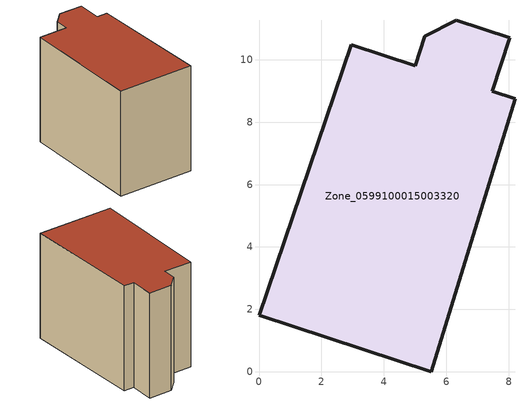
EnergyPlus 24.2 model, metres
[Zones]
Zone_0599100015003320
 floor ground (C_G): 5.31,10.76 6.32,11.27 8.03,10.7 7.47,8.99 8.2,8.75 5.51,0 0,1.81 2.96,10.48 5,9.81 z0.88
 wall outside (C_F): 7.47,8.99 8.03,10.7 6.32,11.27 5.31,10.76 5,9.81 2.96,10.48 0,1.81 5.51,0 8.2,8.75 7.47,8.99 z0.88:8.89
 roof outside (C_R): 5.51,0 8.2,8.75 7.47,8.99 8.03,10.7 6.32,11.27 5.31,10.76 5,9.81 2.96,10.48 0,1.81 z8.89
[BUILDING]
Pand.0599100015003320: North Axis=0; Terrain=City; Loads Convergence Tolerance Value=0.04; Temperature Convergence Tolerance Value=0.4; Solar Distribution=FullExterior; Maximum Number of Warmup Days=25; Minimum Number of Warmup Days=1
[Site:Location]
Rotterdam.The.Hague.AP_ZH_NLD Design_Conditions: Latitude=51.96; Longitude=4.45; Time Zone=1; Elevation=-4.5
[SITE:GROUNDTEMPERATURE:BUILDINGSURFACE]
18, 18, 18, 18, 18, 18, 18, 18, 18, 18, 18, 18
[MATERIAL] Thermal Absorptance=0.9; Solar Absorptance=0.7; Visible Absorptance=0.7
Name | Roughness | Thickness | Conductivity | Density | Specific Heat
G.TI.1965-1974 | MediumSmooth | 0.15 | 0.882353 | 540 | 1210
F.TI.1965-1974 | Rough | 0.3 | 0.697674 | 1920 | 840
R.TI.1965-1974 | MediumRough | 0.2 | 0.232558 | 1500 | 1000
[CONSTRUCTION]
C_G: G.TI.1965-1974
C_F: F.TI.1965-1974
C_R: R.TI.1965-1974
[ZONE]
Zone_0599100015003320: Type=1; Multiplier=1; Ceiling Height=Autocalculate; Volume=Autocalculate; Floor Area=autocalculate; Part of Total Floor Area=Yes
[ZONEINFILTRATION:DESIGNFLOWRATE]
Infil_Zone_0599100015003320: Zone or ZoneList or Space or SpaceList=Zone_0599100015003320; Schedule=AlwaysOn; Design Flow Rate Calculation Method=Flow/Area; Flow Rate per Floor Area=0.003; Constant Term Coefficient=1; Temperature Term Coefficient=0; Velocity Term Coefficient=0; Velocity Squared Term Coefficient=0
[HVACTEMPLATE:ZONE:IDEALLOADSAIRSYSTEM]
Zone_0599100015003320: Maximum Heating Supply Air Temperature=50; Minimum Cooling Supply Air Temperature=13; Maximum Heating Supply Air Humidity Ratio=0.0156; Minimum Cooling Supply Air Humidity Ratio=0.0077; Heating Limit=NoLimit; Cooling Limit=NoLimit; Dehumidification Control Type=ConstantSensibleHeatRatio; Cooling Sensible Heat Ratio=0.7; Dehumidification Setpoint=60; Humidification Control Type=None; Humidification Setpoint=30; Outdoor Air Method=None; Outdoor Air Flow Rate per Person=0.00944; Outdoor Air Flow Rate per Zone Floor Area=0; Outdoor Air Flow Rate per Zone=0; Demand Controlled Ventilation Type=None; Outdoor Air Economizer Type=NoEconomizer; Heat Recovery Type=None; Sensible Heat Recovery Effectiveness=0.7; Latent Heat Recovery Effectiveness=0.65
[ZONECONTROL:THERMOSTAT]
ThermostatControl_Zone_0599100015003320: Zone or ZoneList=Zone_0599100015003320; Control Type Schedule=DualSetpointControlType; Control 1=Thermostat_Zone_0599100015003320; Temperature Difference Between Cutout And Setpoint=0
[THERMOSTATSETPOINT:DUALSETPOINT]
Thermostat_Zone_0599100015003320: Heating Setpoint Temperature Schedule=HeatingSetpoint_Zone_0599100015003320; Cooling Setpoint Temperature Schedule=CoolingSetpoint_Zone_0599100015003320
[SCHEDULE:COMPACT]
HeatingSetpoint_Zone_0599100015003320: Through: 12/31, For: AllDays, Until: 24:00, 21
CoolingSetpoint_Zone_0599100015003320: Through: 12/31, For: AllDays, Until: 24:00, 24
DualSetpointControlType: Through: 12/31, For: AllDays, Until: 24:00, 4
AlwaysOn: Through: 12/31, For: AllDays, Until: 24:00, 1
